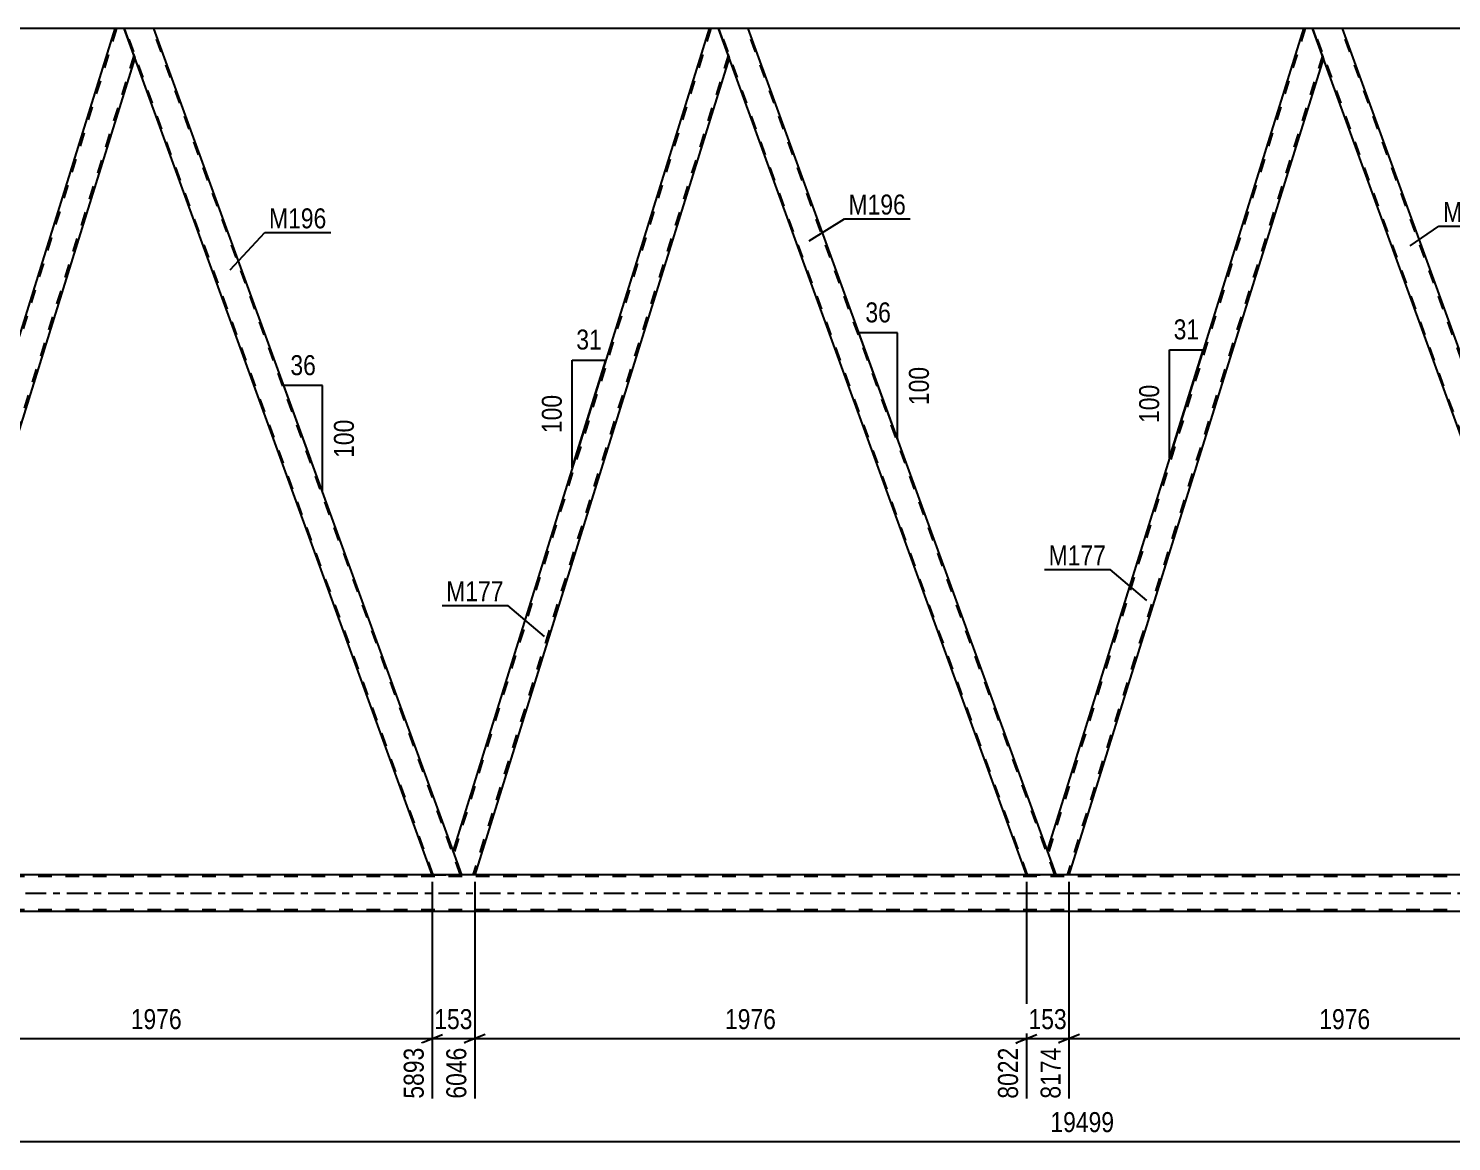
# Model space of a CAD drawing. Header units: millimetres. Extents: x 0 to 841, y 0 to 594.
# Drawn here: x 265.4 to 469.3, y 297.2 to 456.6 of the extents above; entities that cross this region are included whole.
import ezdxf

# ---------------------------------------------------------------- set-up
doc = ezdxf.new("R2010")
doc.units = ezdxf.units.MM
doc.linetypes.add('DXK_LINE_DOT2', pattern=[3.9198, 1.9599, -1.9599])
doc.linetypes.add('DXK_LINE_DOT3', pattern=[5.9187, 2.979, -0.9799, 0.9799, -0.9799])
doc.styles.add('Arial Narrow', font='ARIALN.TTF', dxfattribs={"height": 0.2})

# ---------------------------------------------------------------- blocks, each defined once
blk = doc.blocks.new('Part-814748510-3372 - 3016')
at = {"color": 2, "linetype": 'Continuous'}
for p, q in [((453.63, 456.64), (449.37, 456.64)), ((495.99, 340.24), (453.63, 456.64)), ((491.74, 340.24), (450.9, 452.44))]:
    blk.add_line(p, q, dxfattribs=at)
at = {"color": 7, "linetype": 'DXK_LINE_DOT2'}
for p, q in [((449.37, 456.64), (450.9, 452.44)), ((493.66, 335.42), (449.54, 456.64)), ((497.58, 335.42), (453.46, 456.64)), ((493.49, 335.42), (491.74, 340.24)), ((497.75, 335.42), (495.99, 340.24)), ((497.75, 335.42), (493.49, 335.42))]:
    blk.add_line(p, q, dxfattribs=at)
blk = doc.blocks.new('Part-814748510-3121 - 3016')
at = {"color": 2, "linetype": 'Continuous'}
for p, q in [((362.92, 456.64), (326.22, 338.89)), ((364.24, 456.64), (362.92, 456.64)), ((365.76, 452.44), (364.24, 456.64)), ((365.78, 452.39), (329.32, 335.42)), ((327.48, 335.42), (326.23, 338.84))]:
    blk.add_line(p, q, dxfattribs=at)
at = {"color": 7, "linetype": 'DXK_LINE_DOT2'}
for p, q in [((363.17, 456.64), (326.35, 338.52)), ((365.65, 452.76), (329.07, 335.42)), ((365.78, 452.39), (365.76, 452.44)), ((365.78, 452.39), (365.76, 452.44)), ((326.22, 338.89), (326.23, 338.84)), ((329.32, 335.42), (327.48, 335.42))]:
    blk.add_line(p, q, dxfattribs=at)
blk = doc.blocks.new('Part-814748510-3126 - 3016')
at = {"color": 2, "linetype": 'Continuous'}
for p, q in [((368.49, 456.64), (364.24, 456.64)), ((411.37, 338.84), (368.49, 456.64)), ((408.36, 335.42), (365.76, 452.44))]:
    blk.add_line(p, q, dxfattribs=at)
at = {"color": 7, "linetype": 'DXK_LINE_DOT2'}
for p, q in [((364.24, 456.64), (365.76, 452.44)), ((408.53, 335.42), (364.41, 456.64)), ((412.44, 335.42), (368.32, 456.64)), ((412.61, 335.42), (411.37, 338.84)), ((408.36, 335.42), (412.61, 335.42))]:
    blk.add_line(p, q, dxfattribs=at)
blk = doc.blocks.new('Part-814748510-3271 - 3016')
at = {"color": 7, "linetype": 'DXK_LINE_DOT2'}
for p, q in [((278.03, 456.64), (241.22, 338.52)), ((280.51, 452.76), (243.94, 335.42)), ((280.65, 452.39), (280.63, 452.44)), ((280.65, 452.39), (280.63, 452.44)), ((241.5, 340.24), (241.08, 338.89)), ((242.34, 335.42), (241.08, 338.89)), ((245.69, 340.24), (244.19, 335.42)), ((244.19, 335.42), (242.34, 335.42))]:
    blk.add_line(p, q, dxfattribs=at)
at = {"color": 2, "linetype": 'Continuous'}
for p, q in [((277.78, 456.64), (241.5, 340.24)), ((279.1, 456.64), (277.78, 456.64)), ((280.63, 452.44), (279.1, 456.64)), ((280.65, 452.39), (245.69, 340.24))]:
    blk.add_line(p, q, dxfattribs=at)
blk = doc.blocks.new('Part-814748510-3294 - 3016')
at = {"color": 7, "linetype": 'DXK_LINE_DOT2'}
for p, q in [((774.38, 335.18), (99.23, 335.18)), ((774.38, 330.38), (99.23, 330.38))]:
    blk.add_line(p, q, dxfattribs=at)
at = {"color": 2, "linetype": 'Continuous'}
for p, q in [((489.03, 335.42), (248.83, 335.42)), ((489.03, 330.14), (248.83, 330.14))]:
    blk.add_line(p, q, dxfattribs=at)
at = {"color": 7, "linetype": 'DXK_LINE_DOT3'}
blk.add_line((99.23, 332.78), (774.38, 332.78), dxfattribs=at)
blk = doc.blocks.new('Part-814748510-3325 - 3016')
at = {"color": 7, "linetype": 'DXK_LINE_DOT2'}
for p, q in [((709.03, 456.64), (192.65, 456.64)), ((283.36, 456.64), (277.78, 456.64)), ((368.49, 456.64), (362.92, 456.64)), ((453.63, 456.64), (448.05, 456.64))]:
    blk.add_line(p, q, dxfattribs=at)
at = {"color": 2, "linetype": 'Continuous'}
for p, q in [((277.78, 456.64), (198.22, 456.64)), ((362.92, 456.64), (283.36, 456.64)), ((448.05, 456.64), (368.49, 456.64)), ((533.19, 456.64), (453.63, 456.64))]:
    blk.add_line(p, q, dxfattribs=at)
blk = doc.blocks.new('Part-814748510-3367 - 3016')
at = {"color": 2, "linetype": 'Continuous'}
for p, q in [((448.05, 456.64), (411.35, 338.89)), ((449.37, 456.64), (448.05, 456.64)), ((450.9, 452.44), (449.37, 456.64)), ((450.92, 452.39), (414.46, 335.42)), ((412.61, 335.42), (411.37, 338.84))]:
    blk.add_line(p, q, dxfattribs=at)
at = {"color": 7, "linetype": 'DXK_LINE_DOT2'}
for p, q in [((448.3, 456.64), (411.49, 338.52)), ((450.78, 452.76), (414.21, 335.42)), ((450.92, 452.39), (450.9, 452.44)), ((450.92, 452.39), (450.9, 452.44)), ((411.35, 338.89), (411.37, 338.84)), ((414.46, 335.42), (412.61, 335.42))]:
    blk.add_line(p, q, dxfattribs=at)
blk = doc.blocks.new('Part-814748510-3387 - 3016')
at = {"color": 2, "linetype": 'Continuous'}
for p, q in [((283.36, 456.64), (279.1, 456.64)), ((326.23, 338.84), (283.36, 456.64)), ((323.22, 335.42), (280.63, 452.44))]:
    blk.add_line(p, q, dxfattribs=at)
at = {"color": 7, "linetype": 'DXK_LINE_DOT2'}
for p, q in [((279.1, 456.64), (280.63, 452.44)), ((323.39, 335.42), (279.27, 456.64)), ((327.31, 335.42), (283.19, 456.64)), ((327.48, 335.42), (326.23, 338.84)), ((323.22, 335.42), (327.48, 335.42))]:
    blk.add_line(p, q, dxfattribs=at)
blk = doc.blocks.new('StraightDimension-814748510-3762 - 3016')
at = {"color": 7, "linetype": 'Continuous'}
for p, q in [((323.22, 334.42), (323.22, 303.35)), ((329.32, 334.42), (329.32, 303.35)), ((321.72, 311.36), (324.72, 312.56)), ((323.22, 311.96), (329.32, 311.96)), ((330.82, 312.56), (327.82, 311.36))]:
    blk.add_line(p, q, dxfattribs=at)
at = {"color": 0}
blk.add_wipeout([(329.61, 312.71), (329.61, 316.91), (322.93, 316.91), (322.93, 312.71)], dxfattribs=at)
at = {"color": 0, "linetype": 'Continuous'}
blk.add_wipeout([(328.72, 311.26), (324.52, 311.26), (324.52, 302.75), (328.72, 302.75)], dxfattribs=at)
at = {"color": 3, "style": 'Arial Narrow'}
blk.add_text('153', height=2.863, dxfattribs=at).set_placement((323.53, 313.31))
at = {"color": 3, "linetype": 'Continuous', "style": 'Arial Narrow'}
blk.add_text('6046', height=2.863, rotation=90.0002, dxfattribs=at).set_placement((328.12, 303.35))
blk = doc.blocks.new('AngleDimension-814748510-3574 - 3016')
at = {"color": 7, "linetype": 'Continuous'}
for p, q in [((428.88, 410.61), (433.7, 410.61)), ((428.88, 395.14), (433.7, 410.61)), ((428.88, 395.14), (428.88, 410.61)), ((429.39, 396.77), (433.7, 410.61))]:
    blk.add_line(p, q, dxfattribs=at)
at = {"color": 0}
for points in [[(433.72, 411.51), (433.72, 415.71), (428.86, 415.71), (428.86, 411.51)], [(427.98, 406.22), (423.78, 406.22), (423.78, 399.53), (427.98, 399.53)]]:
    blk.add_wipeout(points, dxfattribs=at)
at = {"color": 3, "style": 'Arial Narrow'}
blk.add_text('31', height=2.863, dxfattribs=at).set_placement((429.46, 412.11))
blk.add_text('100', height=2.863, rotation=90.0002, dxfattribs=at).set_placement((427.38, 400.13))
blk = doc.blocks.new('AngleDimension-814748510-16558 - 3016')
at = {"color": 7, "linetype": 'Continuous'}
for p, q in [((389.9, 413.04), (384.36, 413.04)), ((389.9, 397.82), (384.36, 413.04)), ((389.9, 397.82), (389.9, 413.04)), ((389.74, 398.27), (389.9, 397.82))]:
    blk.add_line(p, q, dxfattribs=at)
at = {"color": 0}
for points in [[(389.56, 413.94), (389.56, 418.14), (384.7, 418.14), (384.7, 413.94)], [(395, 408.77), (390.8, 408.77), (390.8, 402.09), (395, 402.09)]]:
    blk.add_wipeout(points, dxfattribs=at)
at = {"color": 3, "style": 'Arial Narrow'}
blk.add_text('36', height=2.863, dxfattribs=at).set_placement((385.3, 414.54))
blk.add_text('100', height=2.863, rotation=90.0002, dxfattribs=at).set_placement((394.4, 402.69))
blk = doc.blocks.new('StraightDimension-814748510-3743 - 3016')
at = {"color": 7, "linetype": 'Continuous'}
for p, q in [((244.19, 334.42), (244.19, 303.35)), ((323.22, 334.42), (323.22, 303.35)), ((245.69, 312.56), (242.69, 311.36)), ((244.19, 311.96), (323.22, 311.96)), ((321.72, 311.36), (324.72, 312.56))]:
    blk.add_line(p, q, dxfattribs=at)
at = {"color": 0}
blk.add_wipeout([(287.96, 312.71), (287.96, 316.91), (279.45, 316.91), (279.45, 312.71)], dxfattribs=at)
at = {"color": 0, "linetype": 'Continuous'}
blk.add_wipeout([(322.62, 311.26), (318.42, 311.26), (318.42, 302.75), (322.62, 302.75)], dxfattribs=at)
at = {"color": 3, "style": 'Arial Narrow'}
blk.add_text('1976', height=2.863, dxfattribs=at).set_placement((280.05, 313.31))
at = {"color": 3, "linetype": 'Continuous', "style": 'Arial Narrow'}
blk.add_text('5893', height=2.863, rotation=90.0002, dxfattribs=at).set_placement((322.02, 303.35))
blk = doc.blocks.new('StraightDimension-814748510-3781 - 3016')
at = {"color": 7, "linetype": 'Continuous'}
for p, q in [((329.32, 334.42), (329.32, 303.35)), ((408.36, 334.42), (408.36, 303.35)), ((330.82, 312.56), (327.82, 311.36)), ((329.32, 311.96), (408.36, 311.96)), ((406.86, 311.36), (409.86, 312.56))]:
    blk.add_line(p, q, dxfattribs=at)
at = {"color": 0}
blk.add_wipeout([(373.1, 312.71), (373.1, 316.91), (364.58, 316.91), (364.58, 312.71)], dxfattribs=at)
at = {"color": 0, "linetype": 'Continuous'}
blk.add_wipeout([(407.76, 311.26), (403.56, 311.26), (403.56, 302.75), (407.76, 302.75)], dxfattribs=at)
at = {"color": 3, "style": 'Arial Narrow'}
blk.add_text('1976', height=2.863, dxfattribs=at).set_placement((365.18, 313.31))
at = {"color": 3, "linetype": 'Continuous', "style": 'Arial Narrow'}
blk.add_text('8022', height=2.863, rotation=90.0002, dxfattribs=at).set_placement((407.16, 303.35))
blk = doc.blocks.new('StraightDimension-814748510-3805 - 3016')
at = {"color": 7, "linetype": 'Continuous'}
for p, q in [((408.36, 334.42), (408.36, 303.35)), ((414.46, 334.42), (414.46, 303.35)), ((406.86, 311.36), (409.86, 312.56)), ((408.36, 311.96), (414.46, 311.96)), ((415.96, 312.56), (412.96, 311.36))]:
    blk.add_line(p, q, dxfattribs=at)
at = {"color": 0}
blk.add_wipeout([(414.75, 312.71), (414.75, 316.91), (408.06, 316.91), (408.06, 312.71)], dxfattribs=at)
at = {"color": 0, "linetype": 'Continuous'}
blk.add_wipeout([(413.86, 311.26), (409.66, 311.26), (409.66, 302.75), (413.86, 302.75)], dxfattribs=at)
at = {"color": 3, "style": 'Arial Narrow'}
blk.add_text('153', height=2.863, dxfattribs=at).set_placement((408.66, 313.31))
at = {"color": 3, "linetype": 'Continuous', "style": 'Arial Narrow'}
blk.add_text('8174', height=2.863, rotation=90.0002, dxfattribs=at).set_placement((413.26, 303.35))
blk = doc.blocks.new('StraightDimension-814748510-3829 - 3016')
at = {"color": 7, "linetype": 'Continuous'}
for p, q in [((414.46, 334.42), (414.46, 303.35)), ((493.49, 334.42), (493.49, 301.52)), ((415.96, 312.56), (412.96, 311.36)), ((414.46, 311.96), (493.49, 311.96)), ((491.99, 311.36), (494.99, 312.56))]:
    blk.add_line(p, q, dxfattribs=at)
at = {"color": 0}
blk.add_wipeout([(458.23, 312.71), (458.23, 316.91), (449.72, 316.91), (449.72, 312.71)], dxfattribs=at)
at = {"color": 0, "linetype": 'Continuous'}
blk.add_wipeout([(492.89, 311.26), (488.69, 311.26), (488.69, 300.92), (492.89, 300.92)], dxfattribs=at)
at = {"color": 3, "style": 'Arial Narrow'}
blk.add_text('1976', height=2.863, dxfattribs=at).set_placement((450.32, 313.31))
at = {"color": 3, "linetype": 'Continuous', "style": 'Arial Narrow'}
blk.add_text('10150', height=2.863, rotation=90.0002, dxfattribs=at).set_placement((492.29, 301.52))
blk = doc.blocks.new('StraightDimension-814748510-4030 - 3016')
at = {"color": 7, "linetype": 'Continuous'}
blk.add_line((47.5, 297.21), (785.24, 297.21), dxfattribs=at)
at = {"color": 0}
blk.add_wipeout([(421.54, 297.96), (421.54, 302.16), (411.2, 302.16), (411.2, 297.96)], dxfattribs=at)
at = {"color": 3, "style": 'Arial Narrow'}
blk.add_text('19499', height=2.863, dxfattribs=at).set_placement((411.8, 298.56))
blk = doc.blocks.new('AngleDimension-814748510-4639 - 3016')
at = {"color": 7, "linetype": 'Continuous'}
for p, q in [((343.3, 409.15), (348.12, 409.15)), ((343.3, 393.69), (348.12, 409.15)), ((343.3, 393.69), (343.3, 409.15)), ((345.06, 399.34), (348.12, 409.15))]:
    blk.add_line(p, q, dxfattribs=at)
at = {"color": 0}
for points in [[(348.13, 410.05), (348.13, 414.25), (343.28, 414.25), (343.28, 410.05)], [(342.4, 404.76), (338.2, 404.76), (338.2, 398.08), (342.4, 398.08)]]:
    blk.add_wipeout(points, dxfattribs=at)
at = {"color": 3, "style": 'Arial Narrow'}
blk.add_text('31', height=2.863, dxfattribs=at).set_placement((343.88, 410.65))
blk.add_text('100', height=2.863, rotation=90.0002, dxfattribs=at).set_placement((341.8, 398.68))
blk = doc.blocks.new('AngleDimension-814748510-16544 - 3016')
at = {"color": 7, "linetype": 'Continuous'}
for p, q in [((305.83, 394.89), (301.98, 405.48)), ((307.52, 405.48), (301.98, 405.48)), ((307.52, 390.26), (301.98, 405.48)), ((307.52, 390.26), (307.52, 405.48))]:
    blk.add_line(p, q, dxfattribs=at)
at = {"color": 0}
for points in [[(307.18, 406.38), (307.18, 410.58), (302.32, 410.58), (302.32, 406.38)], [(312.62, 401.21), (308.42, 401.21), (308.42, 394.53), (312.62, 394.53)]]:
    blk.add_wipeout(points, dxfattribs=at)
at = {"color": 3, "style": 'Arial Narrow'}
blk.add_text('36', height=2.863, dxfattribs=at).set_placement((302.92, 406.98))
blk.add_text('100', height=2.863, rotation=90.0002, dxfattribs=at).set_placement((312.02, 395.13))
blk = doc.blocks.new('Mark-814748510-3363 - 3016')
at = {"color": 0}
blk.add_wipeout([(419.77, 379.74), (419.77, 382.74), (411.55, 382.74), (411.55, 379.74)], dxfattribs=at)
blk.add_wipeout([(419.77, 379.74), (419.77, 382.74), (411.55, 382.74), (411.55, 379.74)], dxfattribs=at)
at = {"color": 30, "linetype": 'Continuous'}
for p in [(410.95, 379.14), (425.62, 374.69)]:
    blk.add_line(p, (420.37, 379.14), dxfattribs=at)
at = {"color": 3, "style": 'Arial Narrow'}
blk.add_text('M177', height=2.863, dxfattribs=at).set_placement((411.55, 379.74))
blk = doc.blocks.new('Mark-814748510-3117 - 3016')
at = {"color": 0}
blk.add_wipeout([(333.47, 374.59), (333.47, 377.59), (325.24, 377.59), (325.24, 374.59)], dxfattribs=at)
blk.add_wipeout([(333.47, 374.59), (333.47, 377.59), (325.24, 377.59), (325.24, 374.59)], dxfattribs=at)
at = {"color": 30, "linetype": 'Continuous'}
for p in [(324.64, 373.99), (339.32, 369.54)]:
    blk.add_line(p, (334.07, 373.99), dxfattribs=at)
at = {"color": 3, "style": 'Arial Narrow'}
blk.add_text('M177', height=2.863, dxfattribs=at).set_placement((325.24, 374.59))
blk = doc.blocks.new('Mark-814748510-3122 - 3016')
at = {"color": 0}
blk.add_wipeout([(391.1, 429.99), (391.1, 432.99), (382.88, 432.99), (382.88, 429.99)], dxfattribs=at)
blk.add_wipeout([(391.1, 429.99), (391.1, 432.99), (382.88, 432.99), (382.88, 429.99)], dxfattribs=at)
at = {"color": 30, "linetype": 'Continuous'}
for p, q in [((377.23, 426.24), (382.28, 429.39)), ((382.28, 429.39), (391.7, 429.39))]:
    blk.add_line(p, q, dxfattribs=at)
at = {"color": 3, "style": 'Arial Narrow'}
blk.add_text('M196', height=2.863, dxfattribs=at).set_placement((382.88, 429.99))
blk = doc.blocks.new('Mark-814748510-3368 - 3016')
at = {"color": 0}
blk.add_wipeout([(476.28, 428.92), (476.28, 431.92), (468.06, 431.92), (468.06, 428.92)], dxfattribs=at)
blk.add_wipeout([(476.28, 428.92), (476.28, 431.92), (468.06, 431.92), (468.06, 428.92)], dxfattribs=at)
at = {"color": 30, "linetype": 'Continuous'}
for p, q in [((463.33, 425.5), (467.46, 428.32)), ((467.46, 428.32), (476.88, 428.32))]:
    blk.add_line(p, q, dxfattribs=at)
at = {"color": 3, "style": 'Arial Narrow'}
blk.add_text('M196', height=2.863, dxfattribs=at).set_placement((468.06, 428.92))
blk = doc.blocks.new('Mark-814748510-3383 - 3016')
at = {"color": 0}
blk.add_wipeout([(308.09, 428.01), (308.09, 431.01), (299.86, 431.01), (299.86, 428.01)], dxfattribs=at)
blk.add_wipeout([(308.09, 428.01), (308.09, 431.01), (299.86, 431.01), (299.86, 428.01)], dxfattribs=at)
at = {"color": 30, "linetype": 'Continuous'}
for p, q in [((294.28, 422.07), (299.26, 427.41)), ((299.26, 427.41), (308.69, 427.41))]:
    blk.add_line(p, q, dxfattribs=at)
at = {"color": 3, "style": 'Arial Narrow'}
blk.add_text('M196', height=2.863, dxfattribs=at).set_placement((299.86, 428.01))

msp = doc.modelspace()

# ---------------------------------------------------------------- block references
for name in ['Part-814748510-3325 - 3016', 'Part-814748510-3271 - 3016', 'Part-814748510-3387 - 3016', 'Part-814748510-3121 - 3016', 'Part-814748510-3126 - 3016', 'Part-814748510-3367 - 3016', 'Part-814748510-3372 - 3016', 'Part-814748510-3294 - 3016']:
    msp.add_blockref(name, (0, 0))

# ---------------------------------------------------------------- next in the draw order: block references
for name in ['AngleDimension-814748510-16558 - 3016', 'AngleDimension-814748510-3574 - 3016', 'StraightDimension-814748510-3762 - 3016']:
    msp.add_blockref(name, (0, 0))

# ---------------------------------------------------------------- next in the draw order: block references
for name in ['StraightDimension-814748510-3743 - 3016', 'StraightDimension-814748510-3781 - 3016']:
    msp.add_blockref(name, (0, 0))

# ---------------------------------------------------------------- next in the draw order: block references
msp.add_blockref('StraightDimension-814748510-3805 - 3016', (0, 0))

# ---------------------------------------------------------------- next in the draw order: block references
msp.add_blockref('StraightDimension-814748510-3829 - 3016', (0, 0))

# ---------------------------------------------------------------- next in the draw order: block references
msp.add_blockref('StraightDimension-814748510-4030 - 3016', (0, 0))

# ---------------------------------------------------------------- next in the draw order: block references
for name in ['Mark-814748510-3122 - 3016', 'Mark-814748510-3383 - 3016', 'Mark-814748510-3368 - 3016', 'AngleDimension-814748510-4639 - 3016', 'AngleDimension-814748510-16544 - 3016', 'Mark-814748510-3363 - 3016', 'Mark-814748510-3117 - 3016']:
    msp.add_blockref(name, (0, 0))

doc.saveas('drawing.dxf')
